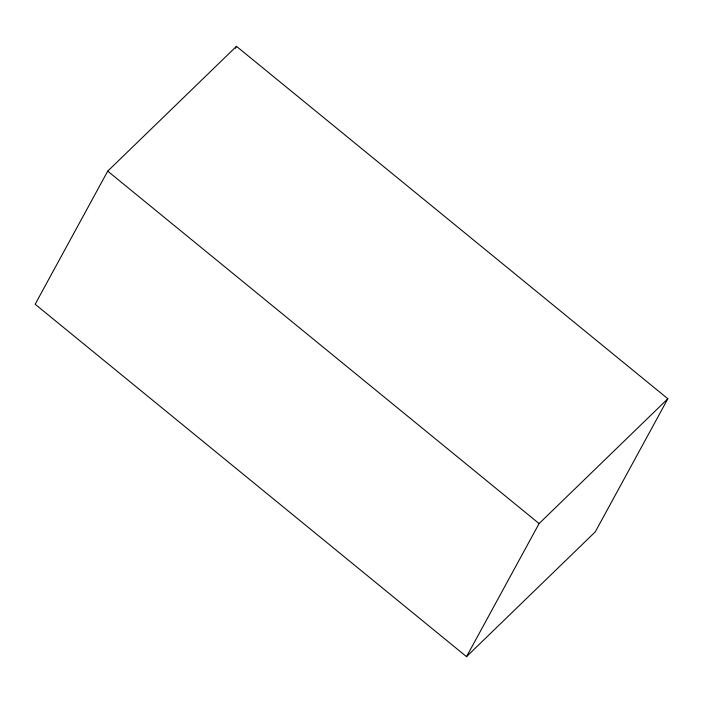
<?xml version="1.0" encoding="UTF-8"?>
<svg xmlns="http://www.w3.org/2000/svg" width="703" height="703" viewBox="0 0 703 703"><rect width="100%" height="100%" fill="white"/><g stroke="black" fill="none" stroke-linecap="round" stroke-linejoin="round"><path stroke-width="1.05" d="M107.717 171.145L35.15 304.25L466.528 656.664L595.283 531.855L667.85 398.75L236.472 46.336L107.717 171.145L539.096 523.568L466.528 656.664M235.435 48.243L236.472 46.336M539.096 523.568L667.85 398.75"/></g></svg>
